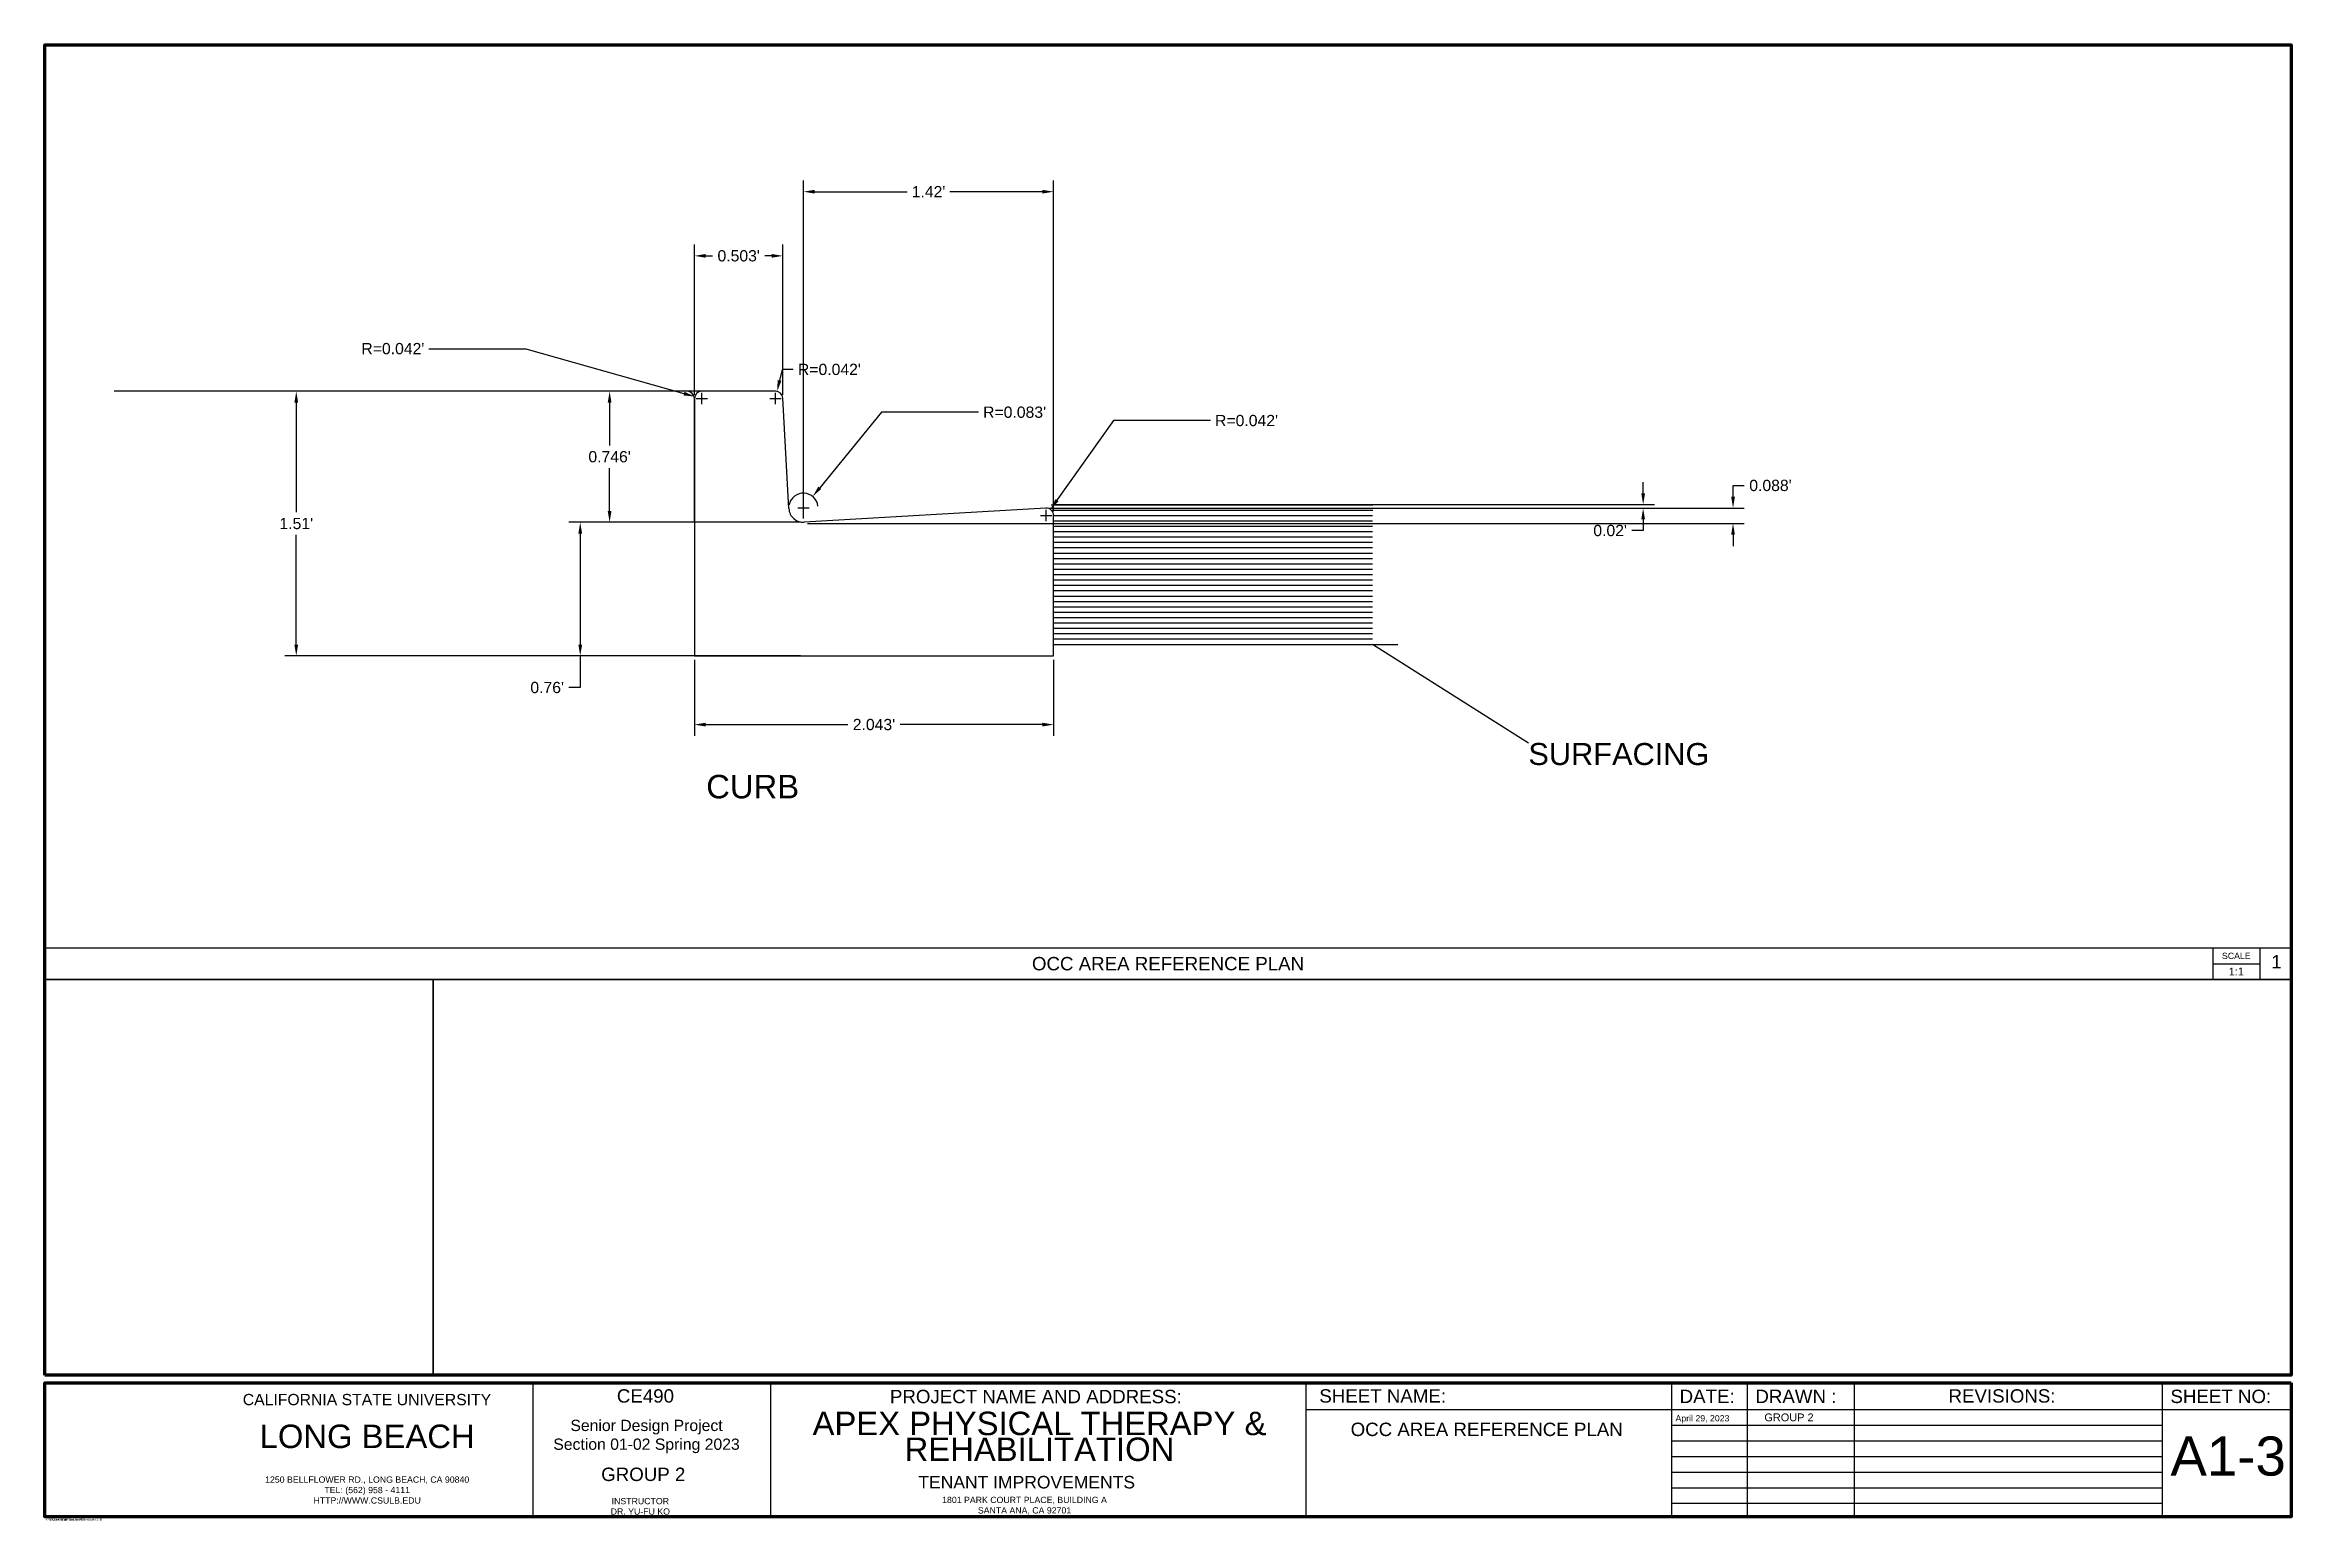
# Paper-space layout 'Layout1' of a CAD drawing. Header units: inches. Extents: x 0 to 35.9, y 0 to 23.6.
import ezdxf

# ---------------------------------------------------------------- set-up
doc = ezdxf.new("R2010")
doc.units = ezdxf.units.IN
doc.header["$MEASUREMENT"] = 0
doc.layers.get('0').update_dxf_attribs({"lineweight": 30})
doc.layers.add('BLOCK TEXT', color=7, linetype='Continuous')
doc.styles.add('Sheet', font='arial.ttf', dxfattribs={"height": 0.375})
doc.styles.get("Standard").update_dxf_attribs({"font": 'arial.ttf'})
doc.dimstyles.get("Standard").update_dxf_attribs({"dimtxt": 0.18, "dimasz": 0.18, "dimexe": 0.18, "dimexo": 0.0625, "dimgap": 0.09, "dimtad": 0, "dimtih": 1, "dimtoh": 1, "dimdec": 4, "dimzin": 0, "dimdsep": 46, "dimtxsty": 'Standard', "dimcen": 0.09, "dimadec": 0, "dimazin": 0, "dimtfac": 1, "dimtdec": 4, "dimtofl": 0, "dimtmove": 0, "dimatfit": 3, "dimfxl": 1, "dimtolj": 1, "dimtzin": 0, "dimarcsym": 0})

# ---------------------------------------------------------------- blocks, each defined once
blk = doc.blocks.new('TITLEBLOCK ARCHD24X36')
for p, q in [((35.909, 9.514), (0.031, 9.514)), ((35.909, 9.014), (0.031, 9.014)), ((7.831, 0.428), (7.831, 2.566)), ((11.626, 0.428), (11.626, 2.566)), ((20.176, 0.428), (20.176, 2.566)), ((26.017, 0.428), (26.017, 2.566)), ((27.227, 0.428), (27.227, 2.566)), ((28.937, 0.428), (28.937, 2.566)), ((33.857, 0.428), (33.857, 2.566)), ((35.909, 0.428), (35.909, 2.566)), ((35.909, 2.138), (20.176, 2.138)), ((33.857, 1.888), (26.017, 1.888)), ((33.857, 1.638), (26.017, 1.638)), ((33.857, 1.388), (26.017, 1.388)), ((33.857, 1.138), (26.017, 1.138)), ((33.857, 0.888), (26.017, 0.888)), ((33.857, 0.638), (26.017, 0.638))]:
    blk.add_line(p, q)
at = {"ltscale": 0.125}
for points in [[(0.031, 23.944), (35.909, 23.944), (35.909, 9.514), (0.031, 9.514)], [(0.031, 9.014), (6.23, 9.014), (6.23, 2.691), (0.031, 2.691)], [(6.23, 9.014), (35.909, 9.014), (35.909, 2.691), (6.23, 2.691)]]:
    blk.add_lwpolyline(points, close=True, dxfattribs=at)
for points in [[(34.659, 9.514), (34.659, 9.014)], [(35.409, 9.514), (35.409, 9.014)], [(34.659, 9.264), (35.409, 9.264)]]:
    blk.add_lwpolyline(points)
blk.add_lwpolyline([(6.23, 2.691), (6.23, 9.014)], dxfattribs=at)
at = {"layer": 'BLOCK TEXT', "linetype": 'ByBlock', "lineweight": 100}
for points in [[(0.031, 2.691), (0.031, 23.944), (35.909, 23.944), (35.909, 2.691)], [(35.909, 2.566), (35.909, 0.428), (0.031, 0.428), (0.031, 2.566)]]:
    blk.add_lwpolyline(points, close=True, dxfattribs=at)
at = {"style": 'Sheet'}
for s, width, gutter_width, insert, char_height, attachment_point in [('\\A1;OCC AREA REFERENCE PLAN', 5.40402, 1.069, (17.97, 9.264), 0.21376, 5), ('SCALE', 0.46248, 1.069, (35.034, 9.389), 0.1, 5), ('\\A1;1', 0.21376, 1.069, (35.593, 9.404), 0.2138, 1), ('CALIFORNIA STATE UNIVERSITY ', 5.25336, 1.069, (5.175, 2.3), 0.18, 5), ('CE490', 5.25336, 1.069, (9.166, 2.466), 0.2138, 1), ('PROJECT NAME AND ADDRESS:', 5.25336, 1.069, (15.859, 2.348), 0.21376, 5), ('SHEET NAME:', 2.63324, 1.069, (20.387, 2.466), 0.21376, 1), ('DATE:', 1.77221, 1.069, (26.142, 2.459), 0.2138, 1), ('DRAWN :', 1.77221, 1.069, (27.352, 2.459), 0.2138, 1), ('REVISIONS:', 1.77221, 1.069, (30.437, 2.466), 0.2138, 1), ('SHEET NO:', 1.77221, 1.069, (33.982, 2.459), 0.2138, 1), ('LONG BEACH', 5.25336, 1.069, (5.178, 1.711), 0.375, 5), ('Senior Design Project\\PSection 01-02 Spring 2023', 5.25336, 1.069, (9.64, 1.711), 0.18, 5), ('\\A1;OCC AREA REFERENCE PLAN', 4.61987, 1.069, (20.887, 1.932), 0.21376, 1), ('A1-3', 1.80207, 0.312, (33.982, 1.711), 0.625, 1), ('GROUP 2', 5.25336, 1.069, (8.916, 1.105), 0.2138, 4), ('TENANT IMPROVEMENTS', 5.25336, 1.069, (13.982, 0.98), 0.2, 4), ('1250 BELLFLOWER RD., LONG BEACH, CA 90840\\PTEL: (562) 958 - 4111\\PHTTP://WWW.CSULB.EDU', 5.25336, 1.069, (5.178, 0.855), 0.1, 5), ('INSTRUCTOR \\PDR. YU-FU KO', 5.25336, 1.069, (9.541, 0.595), 0.1, 5), ('1801 PARK COURT PLACE, BUILDING A\\PSANTA ANA, CA 92701 ', 5.25336, 1.069, (15.678, 0.605), 0.1, 5)]:
    blk.add_mtext_dynamic_manual_height_columns(s, width=width, gutter_width=gutter_width, heights=[0], dxfattribs=dict(at, insert=insert, char_height=char_height, attachment_point=attachment_point))
for s, insert, char_height, attachment_point in [('1:1', (35.034, 9.139), 0.125, 5), ('April 29, 2023', (0.413, 0.399), 0.03, 1)]:
    blk.add_mtext(s, dxfattribs=dict(at, insert=insert, char_height=char_height, attachment_point=attachment_point))
at = {"insert": (15.917, 1.711), "char_height": 0.375, "attachment_point": 5, "line_spacing_factor": 0.66, "style": 'Sheet'}
blk.add_mtext_dynamic_manual_height_columns('APEX PHYSICAL THERAPY & REHABILITATION', width=7.43407, gutter_width=1.069, heights=[0], dxfattribs=at)
at = {"insert": (26.076, 2.052), "char_height": 0.1, "width": 1.98456, "attachment_point": 1, "style": 'Sheet'}
blk.add_mtext('April 29, 2023', dxfattribs=at)
at = {"ltscale": 0.125, "insert": (27.496, 2.079), "char_height": 0.125, "attachment_point": 1, "style": 'Sheet'}
blk.add_mtext_dynamic_manual_height_columns('GROUP 2', width=1.67854, gutter_width=1.875, heights=[0], dxfattribs=at)
at = {"ltscale": 0.125, "insert": (0.039, 0.399), "char_height": 0.03, "attachment_point": 1, "style": 'Sheet'}
blk.add_mtext('4/29/2023 8:37 PM', dxfattribs=at)
at = {"ltscale": 0.1, "insert": (0.285, 0.398), "char_height": 0.03, "attachment_point": 1, "style": 'Sheet'}
blk.add_mtext('ERIKP', dxfattribs=at)
at = {"layer": 'BLOCK TEXT', "insert": (0.099, 0.398), "char_height": 0.03, "attachment_point": 1, "rotation": 0.0625, "style": 'Sheet'}
blk.add_mtext('C:\\\\Users\\\\Valued Customer\\\\Downloads\\\\CURB', dxfattribs=at)
blk = doc.blocks.new('*D50')
at = {"color": 0, "lineweight": -2, "ltscale": 0.125, "transparency": 16777216}
for p, q in [((6.154, 18.755), (7.703, 18.755)), ((7.703, 18.755), (10.225, 18.038)), ((10.422, 17.957), (10.602, 17.957)), ((10.512, 17.867), (10.512, 18.047))]:
    blk.add_line(p, q, dxfattribs=at)
at = {"color": 0, "ltscale": 0.125, "transparency": 16777216}
blk.add_solid([(10.234, 18.067), (10.217, 18.009), (10.399, 17.989)], dxfattribs=at)
at = {"layer": 'Defpoints', "color": 0, "ltscale": 0.125, "transparency": 16777216}
for p in [(10.399, 17.989), (10.512, 17.957)]:
    blk.add_point(p, dxfattribs=at)
at = {"color": 0, "ltscale": 0.125, "transparency": 16777216, "insert": (5.577, 18.755), "char_height": 0.18, "width": 1.28636, "attachment_point": 5}
blk.add_mtext("\\A1;R=0.042'", dxfattribs=at)
blk = doc.blocks.new('*D51')
at = {"color": 0, "lineweight": -2, "ltscale": 0.125, "transparency": 16777216}
for p, q in [((11.793, 18.423), (11.754, 18.247)), ((11.973, 18.423), (11.793, 18.423)), ((11.599, 17.957), (11.779, 17.957)), ((11.689, 17.867), (11.689, 18.047))]:
    blk.add_line(p, q, dxfattribs=at)
at = {"color": 0, "ltscale": 0.125, "transparency": 16777216}
blk.add_solid([(11.724, 18.254), (11.783, 18.241), (11.715, 18.072)], dxfattribs=at)
at = {"layer": 'Defpoints', "color": 0, "ltscale": 0.125, "transparency": 16777216}
for p in [(11.689, 17.957), (11.715, 18.072)]:
    blk.add_point(p, dxfattribs=at)
at = {"color": 0, "ltscale": 0.125, "transparency": 16777216, "insert": (12.55, 18.423), "char_height": 0.18, "attachment_point": 5}
blk.add_mtext("\\A1;R=0.042'", dxfattribs=at)
blk = doc.blocks.new('*D52')
at = {"color": 0, "lineweight": -2, "ltscale": 0.125, "transparency": 16777216}
for p, q in [((17.086, 17.606), (16.185, 16.334)), ((18.636, 17.606), (17.086, 17.606)), ((16.013, 16.001), (16.013, 16.181)), ((15.923, 16.091), (16.103, 16.091))]:
    blk.add_line(p, q, dxfattribs=at)
at = {"color": 0, "ltscale": 0.125, "transparency": 16777216}
blk.add_solid([(16.161, 16.351), (16.21, 16.317), (16.081, 16.187)], dxfattribs=at)
at = {"layer": 'Defpoints', "color": 0, "ltscale": 0.125, "transparency": 16777216}
for p in [(16.081, 16.187), (16.013, 16.091)]:
    blk.add_point(p, dxfattribs=at)
at = {"color": 0, "ltscale": 0.125, "transparency": 16777216, "insert": (19.213, 17.606), "char_height": 0.18, "attachment_point": 5}
blk.add_mtext("\\A1;R=0.042'", dxfattribs=at)
blk = doc.blocks.new('*D53')
at = {"color": 0, "lineweight": -2, "ltscale": 0.125, "transparency": 16777216}
for p, q in [((13.382, 17.739), (12.397, 16.533)), ((14.931, 17.739), (13.382, 17.739)), ((12.045, 16.213), (12.225, 16.213)), ((12.135, 16.123), (12.135, 16.303))]:
    blk.add_line(p, q, dxfattribs=at)
blk.add_arc((12.135, 16.213), 0.233, 6.5057, 167.748, dxfattribs=at)
at = {"color": 0, "ltscale": 0.125, "transparency": 16777216}
blk.add_solid([(12.373, 16.552), (12.42, 16.514), (12.283, 16.394)], dxfattribs=at)
at = {"layer": 'Defpoints', "color": 0, "ltscale": 0.125, "transparency": 16777216}
for p in [(12.135, 16.213), (12.283, 16.394)]:
    blk.add_point(p, dxfattribs=at)
at = {"color": 0, "ltscale": 0.125, "transparency": 16777216, "insert": (15.508, 17.739), "char_height": 0.18, "attachment_point": 5}
blk.add_mtext("\\A1;R=0.083'", dxfattribs=at)
blk = doc.blocks.new('*D56')
at = {"color": 0, "lineweight": -2, "ltscale": 0.125, "transparency": 16777216}
for p, q in [((11.038, 18.074), (8.859, 18.074)), ((9.039, 17.894), (9.039, 17.21)), ((9.039, 16.161), (9.039, 16.846)), ((12.087, 15.981), (8.859, 15.981))]:
    blk.add_line(p, q, dxfattribs=at)
at = {"color": 0, "ltscale": 0.125, "transparency": 16777216}
for points in [[(9.009, 17.894), (9.069, 17.894), (9.039, 18.074)], [(9.009, 16.161), (9.069, 16.161), (9.039, 15.981)]]:
    blk.add_solid(points, dxfattribs=at)
at = {"layer": 'Defpoints', "color": 0, "ltscale": 0.125, "transparency": 16777216}
for p in [(11.101, 18.074), (9.039, 15.981), (12.149, 15.981)]:
    blk.add_point(p, dxfattribs=at)
at = {"color": 0, "ltscale": 0.125, "transparency": 16777216, "insert": (9.039, 17.028), "char_height": 0.18, "attachment_point": 5}
blk.add_mtext("\\A1;0.746'", dxfattribs=at)
blk = doc.blocks.new('*D57')
at = {"color": 0, "lineweight": -2, "ltscale": 0.125, "transparency": 16777216}
for p, q in [((10.394, 18.019), (10.394, 20.418)), ((10.574, 20.238), (10.683, 20.238)), ((11.627, 20.238), (11.518, 20.238)), ((11.807, 18.019), (11.807, 20.418))]:
    blk.add_line(p, q, dxfattribs=at)
at = {"color": 0, "ltscale": 0.125, "transparency": 16777216}
for points in [[(10.574, 20.268), (10.574, 20.208), (10.394, 20.238)], [(11.627, 20.268), (11.627, 20.208), (11.807, 20.238)]]:
    blk.add_solid(points, dxfattribs=at)
at = {"layer": 'Defpoints', "color": 0, "ltscale": 0.125, "transparency": 16777216}
for p in [(10.394, 20.238), (10.394, 17.957), (11.807, 17.957)]:
    blk.add_point(p, dxfattribs=at)
at = {"color": 0, "ltscale": 0.125, "transparency": 16777216, "insert": (11.101, 20.238), "char_height": 0.18, "attachment_point": 5}
blk.add_mtext("\\A1;0.503'", dxfattribs=at)
blk = doc.blocks.new('*D58')
at = {"color": 0, "lineweight": -2, "ltscale": 0.125, "transparency": 16777216}
for p, q in [((10.394, 13.784), (10.394, 12.569)), ((16.131, 13.784), (16.131, 12.569)), ((10.574, 12.749), (12.843, 12.749)), ((15.951, 12.749), (13.681, 12.749))]:
    blk.add_line(p, q, dxfattribs=at)
at = {"color": 0, "ltscale": 0.125, "transparency": 16777216}
for points in [[(10.574, 12.779), (10.574, 12.719), (10.394, 12.749)], [(15.951, 12.779), (15.951, 12.719), (16.131, 12.749)]]:
    blk.add_solid(points, dxfattribs=at)
at = {"layer": 'Defpoints', "color": 0, "ltscale": 0.125, "transparency": 16777216}
for p in [(10.394, 13.847), (16.131, 13.847), (16.131, 12.749)]:
    blk.add_point(p, dxfattribs=at)
at = {"color": 0, "ltscale": 0.125, "transparency": 16777216, "insert": (13.262, 12.749), "char_height": 0.18, "attachment_point": 5}
blk.add_mtext("\\A1;2.043'", dxfattribs=at)
blk = doc.blocks.new('*D59')
at = {"color": 0, "lineweight": -2, "ltscale": 0.125, "transparency": 16777216}
for p, q in [((12.087, 15.981), (8.39, 15.981)), ((8.57, 15.801), (8.57, 14.027)), ((12.087, 13.847), (8.39, 13.847)), ((8.57, 13.847), (8.57, 13.341)), ((8.57, 13.341), (8.39, 13.341))]:
    blk.add_line(p, q, dxfattribs=at)
at = {"color": 0, "ltscale": 0.125, "transparency": 16777216}
for points in [[(8.54, 15.801), (8.6, 15.801), (8.57, 15.981)], [(8.54, 14.027), (8.6, 14.027), (8.57, 13.847)]]:
    blk.add_solid(points, dxfattribs=at)
at = {"layer": 'Defpoints', "color": 0, "ltscale": 0.125, "transparency": 16777216}
for p in [(12.149, 15.981), (8.57, 13.847), (12.149, 13.847)]:
    blk.add_point(p, dxfattribs=at)
at = {"color": 0, "ltscale": 0.125, "transparency": 16777216, "insert": (8.042, 13.341), "char_height": 0.18, "attachment_point": 5}
blk.add_mtext("\\A1;0.76'", dxfattribs=at)
blk = doc.blocks.new('*D60')
at = {"color": 0, "lineweight": -2, "ltscale": 0.125, "transparency": 16777216}
for p, q in [((11.038, 18.074), (3.854, 18.074)), ((4.034, 17.894), (4.034, 16.142)), ((4.034, 14.027), (4.034, 15.779)), ((11.038, 13.847), (3.854, 13.847))]:
    blk.add_line(p, q, dxfattribs=at)
at = {"color": 0, "ltscale": 0.125, "transparency": 16777216}
for points in [[(4.004, 17.894), (4.064, 17.894), (4.034, 18.074)], [(4.004, 14.027), (4.064, 14.027), (4.034, 13.847)]]:
    blk.add_solid(points, dxfattribs=at)
at = {"layer": 'Defpoints', "color": 0, "ltscale": 0.125, "transparency": 16777216}
for p in [(11.101, 18.074), (4.034, 13.847), (11.101, 13.847)]:
    blk.add_point(p, dxfattribs=at)
at = {"color": 0, "ltscale": 0.125, "transparency": 16777216, "insert": (4.034, 15.961), "char_height": 0.18, "attachment_point": 5}
blk.add_mtext("\\A1;1.51'", dxfattribs=at)
blk = doc.blocks.new('*D61')
at = {"color": 0, "lineweight": -2, "ltscale": 0.125, "transparency": 16777216}
for p, q in [((12.135, 16.043), (12.135, 21.443)), ((12.315, 21.263), (13.794, 21.263)), ((15.951, 21.263), (14.472, 21.263)), ((16.131, 16.154), (16.131, 21.443))]:
    blk.add_line(p, q, dxfattribs=at)
at = {"color": 0, "ltscale": 0.125, "transparency": 16777216}
for points in [[(12.315, 21.293), (12.315, 21.233), (12.135, 21.263)], [(15.951, 21.293), (15.951, 21.233), (16.131, 21.263)]]:
    blk.add_solid(points, dxfattribs=at)
at = {"layer": 'Defpoints', "color": 0, "ltscale": 0.125, "transparency": 16777216}
for p in [(12.135, 21.263), (12.135, 15.98), (16.131, 16.091)]:
    blk.add_point(p, dxfattribs=at)
at = {"color": 0, "ltscale": 0.125, "transparency": 16777216, "insert": (14.133, 21.263), "char_height": 0.18, "attachment_point": 5}
blk.add_mtext("\\A1;1.42'", dxfattribs=at)
blk = doc.blocks.new('*D63')
at = {"color": 0, "lineweight": -2, "ltscale": 0.125, "transparency": 16777216}
for p, q in [((25.548, 16.443), (25.548, 16.623)), ((16.068, 16.209), (25.728, 16.209)), ((16.156, 16.263), (25.728, 16.263)), ((25.548, 15.849), (25.368, 15.849)), ((25.548, 16.029), (25.548, 15.849))]:
    blk.add_line(p, q, dxfattribs=at)
at = {"color": 0, "ltscale": 0.125, "transparency": 16777216}
for points in [[(25.518, 16.443), (25.578, 16.443), (25.548, 16.263)], [(25.518, 16.029), (25.578, 16.029), (25.548, 16.209)]]:
    blk.add_solid(points, dxfattribs=at)
at = {"layer": 'Defpoints', "color": 0, "ltscale": 0.125, "transparency": 16777216}
for p in [(16.006, 16.209), (16.094, 16.263), (25.548, 16.209)]:
    blk.add_point(p, dxfattribs=at)
at = {"color": 0, "ltscale": 0.125, "transparency": 16777216, "insert": (25.021, 15.849), "char_height": 0.18, "attachment_point": 5}
blk.add_mtext("\\A1;0.02'", dxfattribs=at)
blk = doc.blocks.new('*D64')
at = {"color": 0, "lineweight": -2, "ltscale": 0.125, "transparency": 16777216}
for p, q in [((26.984, 16.389), (26.984, 16.569)), ((26.984, 16.569), (27.164, 16.569)), ((16.075, 16.209), (27.164, 16.209)), ((12.198, 15.961), (27.164, 15.961)), ((26.984, 15.781), (26.984, 15.601))]:
    blk.add_line(p, q, dxfattribs=at)
at = {"color": 0, "ltscale": 0.125, "transparency": 16777216}
for points in [[(26.954, 16.389), (27.014, 16.389), (26.984, 16.209)], [(26.954, 15.781), (27.014, 15.781), (26.984, 15.961)]]:
    blk.add_solid(points, dxfattribs=at)
at = {"layer": 'Defpoints', "color": 0, "ltscale": 0.125, "transparency": 16777216}
for p in [(16.013, 16.209), (26.984, 16.209), (12.135, 15.961)]:
    blk.add_point(p, dxfattribs=at)
at = {"color": 0, "ltscale": 0.125, "transparency": 16777216, "insert": (27.582, 16.569), "char_height": 0.18, "attachment_point": 5}
blk.add_mtext("\\A1;0.088'", dxfattribs=at)

psp = doc.layouts.get("Layout1")

# ---------------------------------------------------------------- linework, layer by layer
at = {"ltscale": 0.125}
for p, q in [((10.2761, 18.07447), (1.12566, 18.07447)), ((10.39406, 17.95652), (10.39406, 13.84654)), ((10.39406, 15.98078), (10.39406, 17.95652)), ((11.68904, 18.07447), (10.51201, 18.07447)), ((11.90257, 16.20083), (11.80683, 17.96292)), ((16.00589, 16.20877), (12.14909, 15.98078)), ((16.09376, 16.26268), (21.22943, 16.26268)), ((16.09376, 16.17685), (21.22943, 16.17685)), ((16.1308, 13.84654), (16.1308, 16.09102)), ((16.1308, 16.09102), (21.22746, 16.09102)), ((16.1308, 16.00518), (21.22746, 16.00518)), ((16.1308, 15.91935), (21.22746, 15.91935)), ((16.1308, 15.83352), (21.22746, 15.83352)), ((16.1308, 15.74768), (21.22746, 15.74768)), ((16.1308, 15.66185), (21.22746, 15.66185)), ((16.1308, 15.57602), (21.22746, 15.57602)), ((16.1308, 15.49018), (21.22746, 15.49018)), ((16.1308, 15.40435), (21.22746, 15.40435)), ((16.1308, 15.31852), (21.22746, 15.31852)), ((16.1308, 15.23268), (21.22746, 15.23268)), ((16.1308, 15.14685), (21.22746, 15.14685)), ((16.1308, 15.06102), (21.22746, 15.06102)), ((16.1308, 14.97518), (21.22746, 14.97518)), ((16.1308, 14.88935), (21.22746, 14.88935)), ((16.1308, 14.80352), (21.22746, 14.80352)), ((16.1308, 14.71768), (21.22746, 14.71768)), ((16.1308, 14.63185), (21.22746, 14.63185)), ((16.1308, 14.54602), (21.22746, 14.54602)), ((16.1308, 14.46018), (21.22746, 14.46018)), ((16.1308, 14.37435), (21.22746, 14.37435)), ((16.1308, 14.28852), (21.22746, 14.28852)), ((16.1308, 14.20268), (21.22746, 14.20268)), ((16.1308, 14.11685), (21.22746, 14.11685)), ((16.1308, 14.03101), (21.22746, 14.03101)), ((23.71469, 12.4548), (21.22746, 14.03101)), ((21.22746, 14.03101), (21.62854, 14.03101)), ((10.39406, 13.84654), (16.1308, 13.84654))]:
    psp.add_line(p, q, dxfattribs=at)
for centre, radius, start, end in [((10.2761, 17.95652), 0.11796, 0, 90), ((10.51201, 17.95652), 0.11796, 90, 180), ((11.68904, 17.95652), 0.11796, 3.110118, 90), ((12.13533, 16.21348), 0.2331, 183.110118, 273.382998), ((16.01285, 16.09102), 0.11796, 0, 93.382998)]:
    psp.add_arc(centre, radius, start, end, dxfattribs=at)

# ---------------------------------------------------------------- block references
psp.add_blockref('TITLEBLOCK ARCHD24X36', (-0.01138, -0.33537))

# ---------------------------------------------------------------- texts
at = {"ltscale": 0.125, "attachment_point": 1, "style": 'Sheet'}
for s, width, gutter_width, insert, char_height in [('SURFACING', 1.98283, 1.75762, (23.71469, 12.4548), 0.351523), ('CURB ', 2.0190479, 1.875, (10.58222, 11.94589), 0.375)]:
    psp.add_mtext_dynamic_manual_height_columns(s, width=width, gutter_width=gutter_width, heights=[0], dxfattribs=dict(at, insert=insert, char_height=char_height))

# ---------------------------------------------------------------- dimensions: what is measured, and where the dimension line sits
at = {"ltscale": 0.125}
dim = psp.add_linear_dim(base=(12.13533, 21.26337), p1=(16.1308, 16.09102), p2=(12.13533, 15.98037), text="1.42'", dimstyle='Standard', dxfattribs=at)
dim.commit()
dim.dimension.update_dxf_attribs({"geometry": '*D61', "text_midpoint": (14.13307, 21.26337), "dimtype": 160})
for base, p1, p2, text, picture, middle in [((10.39406, 20.23791), (11.80718, 17.95652), (10.39406, 17.95652), "0.503'", '*D57', (11.10062, 20.23791)), ((16.1308, 12.74916), (10.39406, 13.84654), (16.1308, 13.84654), "2.043'", '*D58', (13.26243, 12.74916))]:
    dim = psp.add_linear_dim(base=base, p1=p1, p2=p2, text=text, dimstyle='Standard', dxfattribs=at)
    dim.commit()
    dim.dimension.update_dxf_attribs({"geometry": picture, "text_midpoint": middle})
for center, mpoint, text, picture, middle in [((10.51201, 17.95652), (10.39855, 17.98877), "R=0.042'", '*D50', (5.57695, 18.75505)), ((12.13533, 16.21348), (12.28282, 16.39399), "R=0.083'", '*D53', (15.50817, 17.73916)), ((16.01285, 16.09102), (16.08105, 16.18726), "R=0.042'", '*D52', (19.21268, 17.60605))]:
    dim = psp.add_radius_dim(center=center, mpoint=mpoint, text=text, dimstyle='Standard', dxfattribs=at)
    dim.commit()
    dim.dimension.update_dxf_attribs({"geometry": picture, "text_midpoint": middle, "dimtype": 164})
dim = psp.add_radius_dim(center=(11.68904, 17.95652), mpoint=(11.71462, 18.07167), text="R=0.042'", dimstyle='Standard', dxfattribs=at)
dim.commit()
dim.dimension.update_dxf_attribs({"geometry": '*D51', "text_midpoint": (12.54977, 18.4231)})
for base, p1, p2, text, picture, middle in [((4.0335, 13.84654), (11.10053, 18.07447), (11.10053, 13.84654), "1.51'", '*D60', (4.0335, 15.96051)), ((9.03856, 15.98078), (11.10053, 18.07447), (12.14909, 15.98078), "0.746'", '*D56', (9.03856, 17.02763)), ((26.98421, 16.20897), (12.13533, 15.96071), (16.01285, 16.20897), "0.088'", '*D64', (27.58173, 16.56897)), ((25.54824, 16.20877), (16.09376, 16.26268), (16.00589, 16.20877), "0.02'", '*D63', (25.02064, 15.84877))]:
    dim = psp.add_linear_dim(base=base, p1=p1, p2=p2, angle=90, text=text, dimstyle='Standard', dxfattribs=at)
    dim.commit()
    dim.dimension.update_dxf_attribs({"geometry": picture, "text_midpoint": middle})
dim = psp.add_linear_dim(base=(8.56952, 13.84654), p1=(12.14909, 15.98078), p2=(12.14909, 13.84654), angle=90, text="0.76'", dimstyle='Standard', dxfattribs=at)
dim.commit()
dim.dimension.update_dxf_attribs({"geometry": '*D59', "text_midpoint": (8.04192, 13.34101), "dimtype": 160})

doc.saveas('drawing.dxf')
